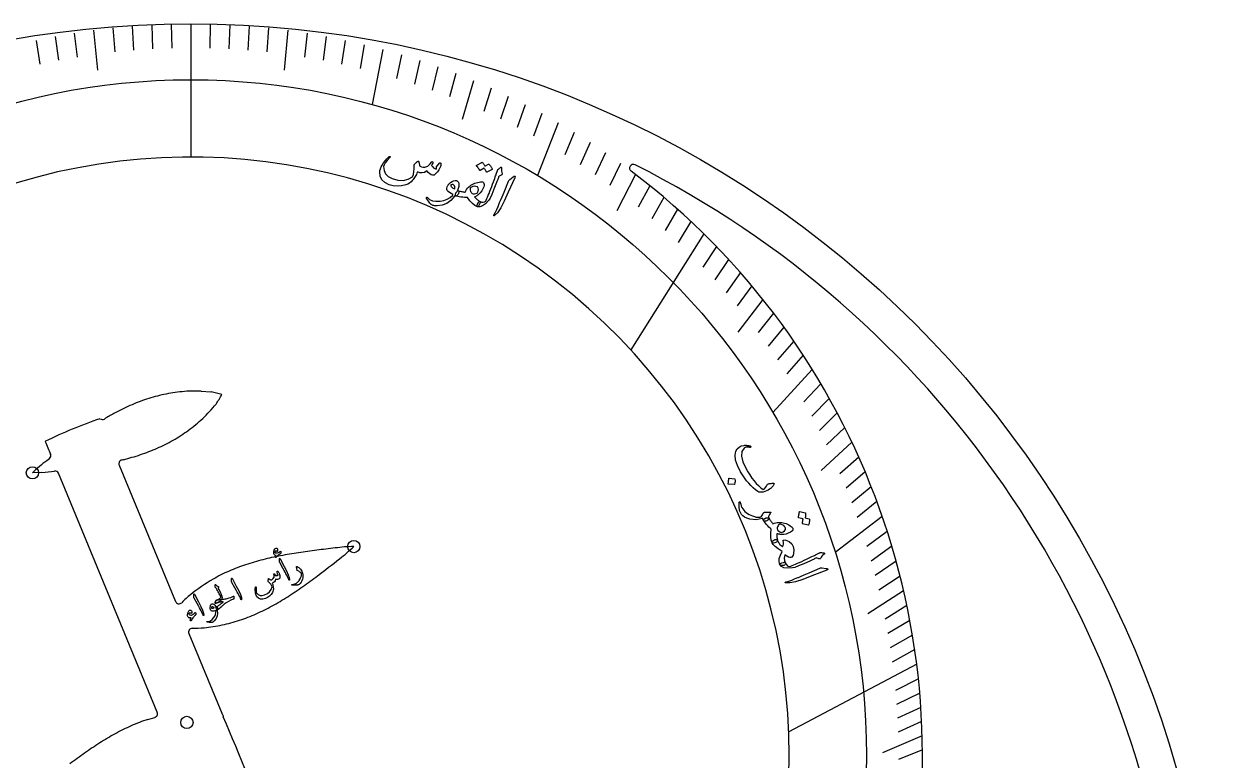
# Model space of a CAD drawing. Header units: millimetres. Extents: x -68 to 68, y -68 to 68.
# Drawn here: x -11.1 to 67.9, y 19.1 to 68 of the extents above; entities that cross this region are included whole.
import ezdxf

# ---------------------------------------------------------------- set-up
doc = ezdxf.new("R2010")
doc.units = ezdxf.units.MM
for name, color, linetype in [('CUT_INNER', 6, 'Continuous'), ('CUT_OUTER', 1, 'Continuous'), ('ENGRAVE', 7, 'Continuous'), ('ENGRAVE_FINE', 8, 'Continuous'), ('TEXT', 5, 'Continuous')]:
    doc.layers.add(name, color=color, linetype=linetype)

msp = doc.modelspace()

# ---------------------------------------------------------------- linework, layer by layer
at = {"layer": 'CUT_INNER'}
for points in [[(0.69, 43.592), (1.341, 43.542), (1.346, 43.541)], [(-9.648, 40.26), (-9.643, 40.263)], [(-9.555, 38.979), (-9.374, 39.12)], [(-4.47, 39.045), (-4.572, 39.021)], [(-9.877, 38.2), (-10.494, 38.171), (-10.499, 38.171)], [(-2.22, 22.291), (-8.772, 38.14)], [(-4.746, 38.682), (-1.008, 29.64)], [(-0.13, 27.516), (2.056, 22.229)], [(2.128, 22.132), (2.136, 22.126), (2.142, 22.121), (2.141, 22.114), (2.14, 22.105)], [(-2.844, 21.817), (-2.379, 21.956)]]:
    msp.add_lwpolyline(points, dxfattribs=at)
for centre, radius, start, end in [((0, 19.417), 39.699, 347.69949, 181.90198), ((29.358, 58.377), 0.25, 63.45703, 232.91016), ((0, 0), 65.593, 309.04758, 63.30252), ((0.001, 19.418), 48.532, 346.40197, 53.00119), ((0.423, 33.019), 10.581, 95.40242, 101.99476), ((0.361, 33.782), 9.816, 88.08002, 95.46342), ((-0.407, 35.024), 8.696, 73.52759, 78.36992), ((0.823, 31.683), 11.977, 108.24593, 113.90467), ((0.508, 32.626), 10.983, 102.00479, 108.22457), ((-4.926, 47.963), 8.426, 312.74552, 321.62902), ((-4.493, 46.875), 7.434, 326.1411, 331.80625), ((0.154, 32.319), 11.106, 118.1863, 121.97485), ((1.663, 29.8), 14.039, 113.92196, 118.75936), ((3.766, 12.95), 30.427, 108.75907, 116.14898), ((-5.858, 41.952), 0.25, 230.03245, 301.64426), ((-6.272, 49.362), 10.367, 306.12692, 312.96189), ((-6.809, 50.221), 11.381, 293.74109, 299.708), ((-6.497, 49.667), 10.746, 299.72675, 306.13682), ((-2.873, 42.56), 7.155, 198.74921, 206.09978), ((-7.397, 51.569), 12.852, 288.45123, 293.72077), ((-3.305, 30.714), 10.361, 127.09687, 133.97416), ((-9.529, 39.317), 0.25, 308.18411, 22.46122), ((-4.515, 38.777), 0.25, 103.2755, 202.46122), ((-8.288, 54.251), 15.679, 284.09538, 288.43827), ((-13.703, 76.854), 38.843, 275.65367, 276.90673), ((-9.003, 38.045), 0.25, 22.46122, 96.73832), ((19.562, -53.958), 87.717, 96.53726, 97.3395), ((10.983, 22.944), 10.34, 90.94074, 97.82466), ((3.619, 40.74), 10.361, 307.09687, 313.97416), ((8.602, 17.203), 15.679, 104.09538, 108.43827), ((9.868, 12.158), 20.88, 100.79966, 104.0914), ((11.782, 2.135), 31.084, 98.57097, 100.80363), ((15.195, -20.422), 53.898, 97.28939, 98.58501), ((-38.607, 93.562), 77.984, 307.08392, 308.43419), ((7.123, 21.234), 11.381, 113.74109, 119.708), ((7.711, 19.885), 12.852, 108.45123, 113.72077), ((6.783, 21.834), 10.691, 119.71847, 129.44581), ((-15.74, 63.296), 40.05, 305.35391, 307.09529), ((3.902, 25.154), 6.298, 128.39859, 135.63015), ((-7.057, 51.051), 25.039, 302.60074, 305.36206), ((-0.776, 29.735), 0.25, 202.46122, 314.94001), ((-1.349, 41.654), 14.039, 293.92196, 298.75936), ((-3.189, 45.003), 17.86, 298.76783, 302.60083), ((-0.509, 39.771), 11.977, 288.24593, 293.90467), ((0.102, 27.612), 0.25, 89.98242, 202.46122), ((0.179, 34.135), 6.274, 269.28935, 276.48006), ((-0.109, 38.435), 10.581, 275.40242, 281.99476), ((-0.194, 38.828), 10.983, 282.00479, 288.22457), ((-2.451, 22.196), 0.25, 286.69275, 22.46122), ((2.287, 22.325), 0.25, 202.46122, 230.61521), ((1.746, 8.559), 14.039, 113.92196, 118.75936), ((0.906, 10.442), 11.977, 108.24593, 113.90467), ((2.388, 22.08), 0.25, 174.30722, 202.46122), ((-154.294, -45.785), 170.498, 20.57226, 23.42067), ((3.587, 5.21), 17.86, 118.76783, 122.60083), ((7.454, -0.838), 25.039, 122.60074, 125.36206), ((16.137, -13.083), 40.05, 125.35391, 127.09529)]:
    msp.add_arc(centre, radius, start, end, dxfattribs=at)
at = {"layer": 'CUT_OUTER'}
msp.add_circle((0, 0), 67.95, dxfattribs=at)
at = {"layer": 'ENGRAVE'}
for points in [[(0, 67.95), (0, 59.117)], [(12.746, 66.246), (12.042, 62.592)], [(24.378, 61.383), (22.992, 57.894)], [(34.031, 54.02), (29.186, 46.329)], [(41.226, 45.027), (38.615, 42.176)], [(45.869, 35.274), (42.754, 32.878)], [(48.153, 25.479), (39.668, 20.99)]]:
    msp.add_lwpolyline(points, dxfattribs=at)
for centre, radius in [((0, 19.417), 44.823), ((-10.5, 38.171), 0.408), ((10.814, 33.284), 0.408), ((-0.255, 21.619), 0.408)]:
    msp.add_circle(centre, radius, dxfattribs=at)
at = {"layer": 'ENGRAVE_FINE'}
for points in [[(-7.722, 67.332), (-7.54, 65.75)], [(-6.446, 67.52), (-6.194, 64.88)], [(-5.163, 67.674), (-5.043, 66.088)], [(-3.877, 67.795), (-3.786, 66.207)], [(-2.587, 67.881), (-2.526, 66.292)], [(-1.294, 67.933), (-1.264, 66.343)], [(1.294, 67.933), (1.264, 66.343)], [(2.587, 67.881), (2.526, 66.292)], [(3.877, 67.795), (3.786, 66.207)], [(5.163, 67.674), (5.043, 66.088)], [(6.446, 67.52), (6.194, 64.88)], [(7.722, 67.332), (7.54, 65.75)], [(-10.252, 66.855), (-10.011, 65.28)], [(-8.991, 67.11), (-8.78, 65.532)], [(8.991, 67.11), (8.78, 65.532)], [(10.252, 66.855), (10.011, 65.28)], [(11.504, 66.567), (11.233, 64.996)], [(13.976, 65.894), (13.645, 64.333)], [(15.194, 65.51), (14.833, 63.955)], [(16.398, 65.096), (16.008, 63.546)], [(17.588, 64.651), (17.169, 63.108)], [(18.763, 64.176), (18.014, 61.616)], [(19.922, 63.673), (19.443, 62.144)], [(21.063, 63.141), (20.556, 61.62)], [(22.187, 62.582), (21.651, 61.069)], [(23.292, 61.995), (22.727, 60.492)], [(25.443, 60.746), (24.821, 59.261)], [(26.488, 60.084), (25.838, 58.609)], [(27.511, 59.399), (26.833, 57.935)], [(28.512, 58.691), (27.806, 57.238)], [(29.491, 57.962), (28.268, 55.558)], [(30.447, 57.212), (29.686, 55.782)], [(31.379, 56.441), (30.591, 55.024)], [(32.287, 55.652), (31.472, 54.247)], [(33.171, 54.845), (32.33, 53.453)], [(34.865, 53.179), (33.971, 51.815)], [(35.674, 52.323), (34.754, 50.973)], [(36.458, 51.452), (35.513, 50.117)], [(37.217, 50.568), (36.246, 49.248)], [(37.949, 49.671), (36.288, 47.496)], [(38.656, 48.762), (37.635, 47.474)], [(39.337, 47.843), (38.292, 46.571)], [(39.993, 46.913), (38.923, 45.658)], [(40.622, 45.974), (39.529, 44.737)], [(41.803, 44.073), (40.664, 42.871)], [(42.356, 43.112), (41.193, 41.928)], [(42.882, 42.145), (41.697, 40.98)], [(43.383, 41.173), (42.176, 40.027)], [(43.86, 40.196), (41.809, 38.317)], [(44.311, 39.216), (43.06, 38.11)], [(44.737, 38.233), (43.466, 37.147)], [(45.139, 37.248), (43.847, 36.182)], [(45.516, 36.262), (44.204, 35.217)], [(46.199, 34.286), (44.848, 33.284)], [(46.505, 33.299), (45.135, 32.318)], [(46.788, 32.313), (45.4, 31.354)], [(47.049, 31.328), (45.642, 30.391)], [(47.287, 30.345), (44.909, 28.819)], [(47.502, 29.365), (46.061, 28.474)], [(47.697, 28.387), (46.238, 27.52)], [(47.87, 27.414), (46.395, 26.569)], [(48.021, 26.444), (46.531, 25.623)], [(48.264, 24.519), (46.743, 23.746)], [(48.355, 23.564), (46.82, 22.815)], [(48.427, 22.614), (46.878, 21.89)], [(48.48, 21.671), (46.917, 20.972)], [(48.515, 20.733), (45.882, 19.608)], [(48.531, 19.803), (46.942, 19.154)]]:
    msp.add_lwpolyline(points, dxfattribs=at)
at = {"layer": 'TEXT'}
for points in [[(16.493, 58.717), (16.507, 58.731), (16.521, 58.74), (16.535, 58.742), (16.549, 58.739), (16.566, 58.73), (16.577, 58.718), (16.585, 58.703), (16.588, 58.686), (16.59, 58.627), (16.581, 58.559), (16.56, 58.482), (16.527, 58.396), (16.46, 58.262), (16.378, 58.141), (16.282, 58.035), (16.173, 57.943), (16.14, 57.923), (16.108, 57.91), (16.077, 57.905), (16.047, 57.907), (15.948, 57.941), (15.852, 58.001), (15.757, 58.087), (15.664, 58.198), (15.508, 58.101), (15.354, 58.057), (15.199, 58.065), (15.045, 58.126), (15.007, 58.044), (14.969, 57.966), (14.929, 57.892), (14.889, 57.823), (14.847, 57.756), (14.804, 57.693), (14.76, 57.633), (14.715, 57.576), (14.622, 57.477), (14.517, 57.393), (14.399, 57.324), (14.269, 57.27), (13.986, 57.199), (13.709, 57.176), (13.436, 57.203), (13.166, 57.279), (12.882, 57.423), (12.683, 57.613), (12.567, 57.85), (12.536, 58.135), (12.549, 58.23), (12.581, 58.336), (12.631, 58.455), (12.699, 58.585), (12.786, 58.724), (12.891, 58.865), (13.014, 59.005), (13.155, 59.147), (13.165, 59.155), (13.176, 59.16), (13.188, 59.161), (13.2, 59.159), (13.211, 59.154), (13.22, 59.148), (13.226, 59.14), (13.231, 59.13), (13.232, 59.119), (13.23, 59.107), (13.224, 59.096), (13.216, 59.086), (13.033, 58.896), (12.902, 58.734), (12.824, 58.598), (12.796, 58.491), (12.82, 58.225), (12.921, 58.005), (13.099, 57.828), (13.354, 57.693), (13.738, 57.585), (14.09, 57.567), (14.414, 57.641), (14.709, 57.807), (14.77, 57.967), (14.809, 58.147), (14.825, 58.344), (14.819, 58.561), (14.817, 58.584), (14.818, 58.602), (14.823, 58.618), (14.832, 58.629), (14.87, 58.666), (14.907, 58.7), (14.941, 58.731), (14.973, 58.761), (15.004, 58.787), (15.031, 58.81), (15.057, 58.83), (15.08, 58.846), (15.091, 58.852), (15.102, 58.852), (15.11, 58.847), (15.117, 58.836), (15.12, 58.829), (15.124, 58.818), (15.129, 58.803), (15.134, 58.784), (15.14, 58.761), (15.146, 58.736), (15.151, 58.707), (15.157, 58.674), (15.168, 58.611), (15.181, 58.564), (15.193, 58.533), (15.206, 58.518), (15.307, 58.468), (15.417, 58.445), (15.538, 58.448), (15.67, 58.477), (15.726, 58.508), (15.794, 58.57), (15.874, 58.661), (15.965, 58.782), (15.974, 58.793), (15.985, 58.802), (15.998, 58.807), (16.013, 58.809), (16.027, 58.808), (16.039, 58.805), (16.049, 58.799), (16.058, 58.79), (16.063, 58.76), (16.05, 58.711), (16.018, 58.644), (15.968, 58.559), (16.029, 58.477), (16.101, 58.41), (16.186, 58.357), (16.283, 58.318), (16.294, 58.347), (16.3, 58.372), (16.302, 58.393), (16.298, 58.409), (16.293, 58.425), (16.292, 58.439), (16.295, 58.452), (16.302, 58.463)], [(19.76, 58.64), (19.767, 58.643), (19.776, 58.642), (19.785, 58.638), (19.796, 58.632), (19.828, 58.598), (19.858, 58.563), (19.887, 58.527), (19.913, 58.491), (19.937, 58.453), (19.96, 58.414), (19.981, 58.374), (20, 58.331), (20.002, 58.32), (20, 58.311), (19.995, 58.302), (19.986, 58.295), (19.648, 58.103), (19.641, 58.102), (19.633, 58.106), (19.625, 58.115), (19.616, 58.129), (19.611, 58.14), (19.602, 58.157), (19.589, 58.179), (19.571, 58.207), (19.55, 58.24), (19.523, 58.279), (19.493, 58.325), (19.458, 58.376), (19.195, 58.225), (19.184, 58.222), (19.174, 58.224), (19.165, 58.233), (19.157, 58.249), (19.149, 58.262), (19.137, 58.282), (19.121, 58.309), (19.1, 58.343), (19.074, 58.385), (19.042, 58.434), (19.004, 58.49), (18.961, 58.554), (18.957, 58.563), (18.957, 58.57), (18.961, 58.575), (18.968, 58.579), (19.301, 58.764), (19.308, 58.766), (19.317, 58.765), (19.326, 58.762), (19.337, 58.755), (19.366, 58.728), (19.392, 58.7), (19.417, 58.671), (19.44, 58.64), (19.461, 58.609), (19.48, 58.577), (19.498, 58.544), (19.515, 58.51)], [(20.38, 58.288), (20.439, 58.336), (20.486, 58.374), (20.52, 58.402), (20.541, 58.421), (20.556, 58.432), (20.571, 58.438), (20.585, 58.438), (20.599, 58.434), (20.613, 58.423), (20.621, 58.41), (20.625, 58.393), (20.623, 58.373), (20.613, 58.274), (20.614, 58.18), (20.625, 58.091), (20.647, 58.007), (20.651, 57.981), (20.645, 57.958), (20.626, 57.938), (20.596, 57.922), (20.448, 57.851), (20.425, 57.796), (20.404, 57.741), (20.383, 57.688), (20.363, 57.635), (20.343, 57.583), (20.323, 57.533), (20.304, 57.483), (20.285, 57.434), (20.112, 56.982), (19.968, 56.635), (19.851, 56.39), (19.764, 56.249), (19.552, 56.022), (19.355, 55.875), (19.175, 55.808), (19.011, 55.821), (19.007, 55.822), (19.003, 55.825), (19, 55.826), (18.996, 55.828), (18.985, 55.861), (18.996, 55.917), (19.03, 55.997), (19.085, 56.1), (19.109, 56.136), (19.134, 56.159), (19.161, 56.167), (19.189, 56.162), (19.294, 56.131), (19.392, 56.124), (19.482, 56.141), (19.564, 56.181), (19.603, 56.262), (19.645, 56.355), (19.69, 56.46), (19.738, 56.578), (19.79, 56.707), (19.844, 56.847), (19.901, 56.998), (19.962, 57.161), (20.022, 57.32), (20.076, 57.463), (20.122, 57.59), (20.163, 57.702), (20.197, 57.797), (20.226, 57.877), (20.249, 57.939), (20.267, 57.985), (20.341, 58.222), (20.351, 58.244), (20.36, 58.262), (20.37, 58.277), (20.38, 58.288)], [(21.379, 57.797), (21.455, 57.845), (21.498, 57.852), (21.51, 57.819), (21.489, 57.745), (21.064, 56.782), (20.8, 56.193), (20.559, 55.74), (20.342, 55.422), (20.15, 55.237), (20.128, 55.226), (20.111, 55.222), (20.101, 55.226), (20.097, 55.237), (20.097, 55.252), (20.1, 55.269), (20.107, 55.288), (20.118, 55.309), (20.209, 55.47), (20.297, 55.646), (20.384, 55.835), (20.468, 56.039), (20.491, 56.091), (20.552, 56.234), (20.649, 56.468), (20.784, 56.792), (21.075, 57.516), (21.093, 57.553), (21.113, 57.585), (21.136, 57.612), (21.161, 57.634)], [(17.496, 56.52), (17.258, 56.243), (16.986, 56.045), (16.681, 55.924), (16.342, 55.88), (16.297, 55.88), (16.254, 55.881), (16.212, 55.884), (16.171, 55.888), (16.132, 55.894), (16.095, 55.901), (16.06, 55.911), (16.026, 55.922), (15.951, 55.969), (15.864, 56.059), (15.763, 56.192), (15.649, 56.368), (15.639, 56.391), (15.635, 56.41), (15.638, 56.426), (15.648, 56.438), (15.661, 56.445), (15.675, 56.445), (15.69, 56.438), (15.704, 56.424), (15.847, 56.296), (16.033, 56.216), (16.264, 56.182), (16.541, 56.193), (16.785, 56.24), (17.008, 56.322), (17.211, 56.441), (17.393, 56.597), (17.396, 56.604), (17.396, 56.611), (17.395, 56.617), (17.391, 56.622), (17.264, 56.69), (17.159, 56.757), (17.078, 56.823), (17.019, 56.887), (16.984, 56.961), (16.979, 57.044), (17.003, 57.136), (17.056, 57.236), (17.065, 57.249), (17.074, 57.262), (17.083, 57.275), (17.094, 57.288), (17.105, 57.301), (17.116, 57.314), (17.129, 57.328), (17.142, 57.343), (17.238, 57.434), (17.335, 57.501), (17.434, 57.544), (17.533, 57.564), (17.624, 57.558), (17.694, 57.525), (17.744, 57.465), (17.773, 57.377), (17.783, 57.27), (17.775, 57.154), (17.749, 57.031), (17.703, 56.9), (17.711, 56.897), (17.718, 56.893), (17.726, 56.891), (17.733, 56.888), (17.74, 56.886), (17.748, 56.883), (17.755, 56.88), (17.763, 56.877), (17.786, 56.859), (17.798, 56.833), (17.799, 56.798), (17.789, 56.755), (17.772, 56.711), (17.751, 56.668), (17.725, 56.627), (17.695, 56.587), (17.665, 56.554), (17.638, 56.533), (17.615, 56.523), (17.596, 56.525), (17.524, 56.559), (17.52, 56.553), (17.514, 56.544), (17.506, 56.533), (17.496, 56.52)], [(17.516, 57.04), (17.509, 57.129), (17.488, 57.2), (17.453, 57.252), (17.405, 57.284), (17.37, 57.29), (17.336, 57.29), (17.303, 57.283), (17.272, 57.27), (17.26, 57.261), (17.253, 57.248), (17.251, 57.232), (17.255, 57.212), (17.279, 57.158), (17.325, 57.108), (17.394, 57.06), (17.486, 57.016), (17.497, 57.013), (17.506, 57.016), (17.512, 57.025), (17.516, 57.04)], [(19.393, 57.446), (19.398, 57.443), (19.403, 57.441), (19.408, 57.438), (19.411, 57.435), (19.415, 57.431), (19.418, 57.428), (19.421, 57.425), (19.424, 57.421), (19.449, 57.365), (19.459, 57.301), (19.455, 57.229), (19.436, 57.15), (19.378, 57.001), (19.301, 56.866), (19.205, 56.745), (19.092, 56.64), (19.063, 56.617), (19.032, 56.594), (19.001, 56.571), (18.969, 56.55), (18.936, 56.528), (18.902, 56.507), (18.867, 56.486), (18.831, 56.466), (18.879, 56.417), (18.925, 56.371), (18.971, 56.328), (19.016, 56.288), (19.06, 56.251), (19.104, 56.218), (19.147, 56.188), (19.189, 56.162), (19.203, 56.147), (19.207, 56.122), (19.201, 56.088), (19.184, 56.043), (19.135, 55.936), (19.09, 55.863), (19.048, 55.824), (19.011, 55.821), (18.852, 55.904), (18.689, 56.035), (18.523, 56.211), (18.351, 56.434), (18.257, 56.436), (18.154, 56.441), (18.042, 56.451), (17.921, 56.465), (17.801, 56.481), (17.706, 56.496), (17.637, 56.512), (17.592, 56.527), (17.573, 56.542), (17.562, 56.567), (17.559, 56.601), (17.564, 56.644), (17.569, 56.668), (17.576, 56.691), (17.584, 56.713), (17.595, 56.734), (17.606, 56.755), (17.618, 56.775), (17.631, 56.795), (17.644, 56.814), (17.674, 56.848), (17.703, 56.869), (17.731, 56.878), (17.757, 56.875), (17.816, 56.859), (17.875, 56.844), (17.932, 56.831), (17.988, 56.819), (18.044, 56.808), (18.099, 56.798), (18.155, 56.788), (18.21, 56.78), (18.245, 56.87), (18.294, 56.957), (18.357, 57.041), (18.434, 57.123), (18.506, 57.184), (18.582, 57.239), (18.662, 57.29), (18.747, 57.335), (18.837, 57.375), (18.933, 57.409), (19.034, 57.437), (19.141, 57.459), (19.22, 57.469), (19.289, 57.47), (19.346, 57.463), (19.393, 57.446)], [(19.014, 57.13), (18.921, 57.171), (18.818, 57.18), (18.705, 57.157), (18.582, 57.102), (18.553, 57.078), (18.537, 57.039), (18.533, 56.983), (18.541, 56.913), (18.561, 56.84), (18.591, 56.781), (18.63, 56.734), (18.678, 56.701), (18.74, 56.682), (18.815, 56.679), (18.903, 56.693), (19.005, 56.723), (19.064, 56.853), (19.086, 56.965), (19.069, 57.057), (19.014, 57.13)], [(38.681, 37.403), (38.661, 37.361), (38.636, 37.32), (38.607, 37.28), (38.573, 37.24), (38.535, 37.202), (38.493, 37.163), (38.447, 37.126), (38.398, 37.09), (38.294, 37.025), (38.186, 36.972), (38.075, 36.929), (37.959, 36.898), (37.851, 36.881), (37.758, 36.88), (37.68, 36.895), (37.616, 36.926), (37.458, 37.045), (37.304, 37.176), (37.154, 37.321), (37.008, 37.478), (36.866, 37.648), (36.729, 37.832), (36.596, 38.029), (36.467, 38.24), (36.258, 38.651), (36.136, 39.016), (36.105, 39.337), (36.165, 39.616), (36.25, 39.765), (36.367, 39.878), (36.518, 39.955), (36.702, 39.995), (36.745, 39.998), (36.791, 39.998), (36.838, 39.996), (36.887, 39.992), (36.939, 39.986), (36.993, 39.978), (37.049, 39.967), (37.107, 39.954), (37.124, 39.948), (37.138, 39.94), (37.147, 39.929), (37.153, 39.915), (37.154, 39.904), (37.152, 39.893), (37.147, 39.883), (37.138, 39.872), (37.128, 39.864), (37.116, 39.859), (37.104, 39.858), (37.09, 39.86), (37.034, 39.872), (36.978, 39.879), (36.923, 39.882), (36.869, 39.881), (36.82, 39.874), (36.776, 39.86), (36.738, 39.84), (36.705, 39.815), (36.558, 39.581), (36.529, 39.28), (36.617, 38.912), (36.818, 38.473), (36.948, 38.243), (37.082, 38.028), (37.22, 37.828), (37.362, 37.644), (37.509, 37.475), (37.66, 37.321), (37.817, 37.182), (37.979, 37.058), (38.052, 37.111), (38.124, 37.189), (38.194, 37.291), (38.264, 37.418), (38.273, 37.426), (38.292, 37.434), (38.321, 37.444), (38.36, 37.454), (38.365, 37.454), (38.368, 37.455), (38.371, 37.455), (38.374, 37.456), (38.429, 37.466), (38.493, 37.473), (38.566, 37.477), (38.647, 37.478), (38.673, 37.474), (38.688, 37.46), (38.691, 37.437), (38.681, 37.403)], [(36.077, 37.783), (36.084, 37.781), (36.091, 37.776), (36.096, 37.768), (36.1, 37.757), (36.106, 37.67), (36.104, 37.584), (36.092, 37.499), (36.071, 37.415), (36.066, 37.405), (36.06, 37.399), (36.052, 37.396), (36.043, 37.396), (35.666, 37.422), (35.656, 37.425), (35.65, 37.432), (35.648, 37.444), (35.651, 37.461), (35.654, 37.475), (35.657, 37.497), (35.661, 37.526), (35.666, 37.564), (35.671, 37.61), (35.677, 37.665), (35.683, 37.729), (35.689, 37.801), (35.691, 37.811), (35.694, 37.818), (35.7, 37.821), (35.708, 37.82)], [(38.054, 35.553), (38.42, 35.565), (38.451, 35.562), (38.469, 35.554), (38.474, 35.541), (38.465, 35.523), (38.424, 35.468), (38.39, 35.416), (38.363, 35.369), (38.344, 35.326), (38.333, 35.283), (38.331, 35.24), (38.336, 35.197), (38.35, 35.154), (38.356, 35.108), (38.335, 35.066), (38.288, 35.026), (38.214, 34.989), (38.135, 34.964), (38.072, 34.958), (38.025, 34.973), (37.994, 35.008), (37.98, 35.039), (37.966, 35.07), (37.953, 35.103), (37.941, 35.136), (37.938, 35.141), (37.931, 35.144), (37.922, 35.146), (37.91, 35.145), (37.714, 35.089), (37.512, 35.064), (37.303, 35.07), (37.087, 35.107), (36.888, 35.165), (36.73, 35.234), (36.612, 35.315), (36.534, 35.408), (36.482, 35.504), (36.441, 35.596), (36.41, 35.682), (36.391, 35.763), (36.385, 35.804), (36.38, 35.849), (36.376, 35.898), (36.372, 35.949), (36.37, 36.004), (36.37, 36.063), (36.371, 36.125), (36.374, 36.191), (36.375, 36.207), (36.377, 36.22), (36.382, 36.231), (36.39, 36.238), (36.401, 36.246), (36.411, 36.251), (36.42, 36.251), (36.428, 36.247), (36.437, 36.241), (36.443, 36.233), (36.447, 36.224), (36.449, 36.212), (36.478, 36.083), (36.516, 35.968), (36.563, 35.865), (36.619, 35.776), (36.687, 35.693), (36.763, 35.616), (36.847, 35.545), (36.939, 35.48), (37.039, 35.419), (37.146, 35.364), (37.262, 35.314), (37.385, 35.269), (37.492, 35.241), (37.593, 35.225), (37.688, 35.221), (37.777, 35.231), (37.829, 35.261), (37.88, 35.316), (37.93, 35.396), (37.978, 35.502), (37.99, 35.522), (38.006, 35.537), (38.028, 35.547), (38.054, 35.553)], [(41.018, 35.115), (41.025, 35.111), (41.031, 35.105), (41.036, 35.096), (41.039, 35.084), (41.04, 35.038), (41.039, 34.991), (41.036, 34.946), (41.031, 34.901), (41.023, 34.857), (41.014, 34.813), (41.002, 34.769), (40.987, 34.725), (40.982, 34.715), (40.974, 34.709), (40.964, 34.707), (40.953, 34.708), (40.574, 34.793), (40.568, 34.797), (40.565, 34.805), (40.565, 34.817), (40.568, 34.833), (40.572, 34.845), (40.576, 34.864), (40.581, 34.889), (40.587, 34.921), (40.593, 34.96), (40.6, 35.007), (40.608, 35.061), (40.617, 35.123), (40.321, 35.189), (40.311, 35.193), (40.305, 35.202), (40.305, 35.214), (40.309, 35.231), (40.312, 35.246), (40.317, 35.269), (40.323, 35.3), (40.33, 35.34), (40.339, 35.388), (40.348, 35.446), (40.358, 35.513), (40.369, 35.589), (40.372, 35.598), (40.377, 35.603), (40.383, 35.605), (40.391, 35.603), (40.762, 35.515), (40.769, 35.512), (40.775, 35.506), (40.779, 35.497), (40.783, 35.485), (40.786, 35.446), (40.787, 35.407), (40.785, 35.368), (40.782, 35.331), (40.776, 35.293), (40.769, 35.256), (40.76, 35.22), (40.749, 35.184)], [(39.943, 34.479), (39.945, 34.473), (39.947, 34.468), (39.948, 34.463), (39.949, 34.458), (39.949, 34.454), (39.949, 34.449), (39.949, 34.444), (39.949, 34.44), (39.929, 34.381), (39.894, 34.327), (39.843, 34.277), (39.776, 34.231), (39.632, 34.16), (39.484, 34.112), (39.333, 34.087), (39.178, 34.086), (39.14, 34.088), (39.102, 34.092), (39.064, 34.096), (39.026, 34.102), (38.987, 34.108), (38.947, 34.115), (38.908, 34.123), (38.868, 34.133), (38.87, 34.064), (38.873, 33.999), (38.878, 33.936), (38.884, 33.876), (38.892, 33.819), (38.902, 33.765), (38.913, 33.715), (38.927, 33.666), (38.928, 33.646), (38.914, 33.626), (38.886, 33.604), (38.844, 33.582), (38.735, 33.536), (38.653, 33.512), (38.596, 33.512), (38.566, 33.534), (38.505, 33.703), (38.472, 33.909), (38.468, 34.152), (38.492, 34.432), (38.423, 34.497), (38.35, 34.57), (38.274, 34.653), (38.193, 34.745), (38.116, 34.837), (38.056, 34.912), (38.015, 34.97), (37.992, 35.012), (37.989, 35.036), (37.998, 35.062), (38.018, 35.089), (38.051, 35.117), (38.07, 35.131), (38.091, 35.144), (38.112, 35.154), (38.134, 35.163), (38.156, 35.171), (38.178, 35.178), (38.201, 35.184), (38.225, 35.189), (38.269, 35.194), (38.305, 35.19), (38.331, 35.178), (38.348, 35.158), (38.382, 35.106), (38.415, 35.056), (38.448, 35.007), (38.482, 34.961), (38.516, 34.915), (38.55, 34.87), (38.584, 34.826), (38.62, 34.783), (38.706, 34.826), (38.801, 34.857), (38.904, 34.877), (39.016, 34.885), (39.11, 34.882), (39.204, 34.873), (39.297, 34.856), (39.391, 34.832), (39.484, 34.801), (39.578, 34.761), (39.671, 34.714), (39.765, 34.658), (39.831, 34.612), (39.882, 34.567), (39.92, 34.523), (39.943, 34.479)], [(39.45, 34.501), (39.409, 34.593), (39.338, 34.669), (39.239, 34.728), (39.112, 34.771), (39.075, 34.772), (39.036, 34.754), (38.995, 34.716), (38.954, 34.658), (38.92, 34.591), (38.902, 34.527), (38.899, 34.467), (38.913, 34.409), (38.946, 34.353), (38.999, 34.301), (39.074, 34.252), (39.169, 34.206), (39.301, 34.262), (39.392, 34.33), (39.441, 34.41), (39.45, 34.501)], [(39.432, 32.202), (39.443, 32.141), (39.429, 32.092), (39.391, 32.057), (39.329, 32.036), (39.226, 32.024), (39.148, 32.029), (39.095, 32.048), (39.066, 32.084), (39.023, 32.273), (39.038, 32.482), (39.109, 32.712), (39.236, 32.963), (38.971, 33.133), (38.771, 33.284), (38.636, 33.417), (38.566, 33.534), (38.56, 33.579), (38.576, 33.624), (38.614, 33.669), (38.673, 33.713), (38.76, 33.751), (38.831, 33.756), (38.886, 33.728), (38.927, 33.666), (38.956, 33.608), (38.988, 33.551), (39.023, 33.496), (39.063, 33.443), (39.106, 33.393), (39.154, 33.344), (39.205, 33.298), (39.261, 33.255), (39.294, 33.344), (39.31, 33.445), (39.309, 33.556), (39.292, 33.677), (39.292, 33.689), (39.299, 33.699), (39.311, 33.707), (39.329, 33.713), (39.397, 33.717), (39.48, 33.7), (39.578, 33.663), (39.69, 33.607), (39.861, 33.465), (39.967, 33.287), (40.007, 33.075), (39.982, 32.829), (39.95, 32.717), (39.909, 32.634), (39.861, 32.579), (39.804, 32.552), (39.732, 32.553), (39.644, 32.585), (39.539, 32.646), (39.417, 32.738), (39.382, 32.632), (39.373, 32.507), (39.39, 32.364), (39.432, 32.202)], [(5.954, 32.813), (5.928, 32.797), (5.905, 32.782), (5.883, 32.767), (5.864, 32.754), (5.846, 32.742), (5.831, 32.731), (5.818, 32.72), (5.807, 32.711), (5.796, 32.701), (5.783, 32.688), (5.768, 32.674), (5.75, 32.657), (5.731, 32.638), (5.71, 32.616), (5.686, 32.591), (5.661, 32.565), (5.65, 32.555), (5.639, 32.551), (5.628, 32.551), (5.617, 32.556), (5.604, 32.575), (5.607, 32.604), (5.624, 32.644), (5.657, 32.693), (5.614, 32.699), (5.579, 32.709), (5.552, 32.724), (5.532, 32.745), (5.511, 32.79), (5.502, 32.845), (5.504, 32.909), (5.518, 32.982), (5.541, 33.053), (5.572, 33.108), (5.611, 33.147), (5.658, 33.171), (5.688, 33.175), (5.713, 33.169), (5.731, 33.151), (5.745, 33.123), (5.753, 33.09), (5.757, 33.058), (5.756, 33.027), (5.752, 32.998), (5.745, 32.976), (5.734, 32.963), (5.721, 32.96), (5.706, 32.967), (5.686, 32.978), (5.667, 32.984), (5.647, 32.985), (5.626, 32.981), (5.607, 32.972), (5.591, 32.961), (5.579, 32.946), (5.572, 32.928), (5.569, 32.91), (5.572, 32.894), (5.581, 32.883), (5.596, 32.875), (5.647, 32.862), (5.703, 32.861), (5.764, 32.87), (5.831, 32.891), (5.836, 32.893), (5.842, 32.896), (5.849, 32.9), (5.856, 32.905), (5.863, 32.91), (5.871, 32.915), (5.88, 32.921), (5.889, 32.927), (5.9, 32.934), (5.909, 32.94), (5.917, 32.945), (5.924, 32.95), (5.931, 32.954), (5.936, 32.958), (5.941, 32.961), (5.946, 32.963), (5.955, 32.965), (5.963, 32.966), (5.971, 32.963), (5.977, 32.959), (5.982, 32.953), (5.986, 32.948), (5.988, 32.942), (5.989, 32.936), (5.984, 32.89), (5.977, 32.854), (5.967, 32.828), (5.954, 32.813)], [(5.886, 32.436), (5.89, 32.483), (5.9, 32.504), (5.917, 32.497), (5.941, 32.464), (6.202, 31.969), (6.361, 31.666), (6.472, 31.416), (6.534, 31.221), (6.548, 31.08), (6.545, 31.067), (6.541, 31.058), (6.536, 31.055), (6.53, 31.058), (6.523, 31.062), (6.518, 31.069), (6.512, 31.078), (6.506, 31.09), (6.469, 31.181), (6.425, 31.275), (6.374, 31.374), (6.317, 31.476), (6.303, 31.503), (6.263, 31.576), (6.198, 31.694), (6.108, 31.857), (5.905, 32.218), (5.895, 32.238), (5.889, 32.257), (5.885, 32.275), (5.884, 32.293)], [(41.772, 32.886), (41.848, 32.878), (41.907, 32.873), (41.952, 32.869), (41.98, 32.867), (41.998, 32.865), (42.013, 32.859), (42.023, 32.849), (42.03, 32.836), (42.033, 32.82), (42.029, 32.804), (42.02, 32.789), (42.005, 32.776), (41.928, 32.713), (41.863, 32.645), (41.809, 32.574), (41.765, 32.498), (41.75, 32.476), (41.73, 32.465), (41.703, 32.464), (41.67, 32.473), (41.514, 32.527), (41.459, 32.503), (41.406, 32.479), (41.353, 32.455), (41.302, 32.432), (41.251, 32.409), (41.202, 32.387), (41.154, 32.364), (41.106, 32.343), (40.666, 32.141), (40.319, 31.995), (40.065, 31.901), (39.904, 31.862), (39.593, 31.849), (39.35, 31.881), (39.175, 31.959), (39.066, 32.084), (39.065, 32.088), (39.064, 32.092), (39.062, 32.096), (39.061, 32.1), (39.076, 32.131), (39.124, 32.163), (39.203, 32.196), (39.315, 32.231), (39.358, 32.24), (39.391, 32.239), (39.416, 32.226), (39.432, 32.202), (39.486, 32.107), (39.551, 32.033), (39.627, 31.983), (39.714, 31.954), (39.798, 31.984), (39.893, 32.021), (39.999, 32.065), (40.116, 32.114), (40.243, 32.171), (40.38, 32.233), (40.527, 32.3), (40.684, 32.374), (40.838, 32.446), (40.977, 32.51), (41.099, 32.568), (41.206, 32.62), (41.298, 32.664), (41.374, 32.7), (41.434, 32.728), (41.479, 32.749), (41.697, 32.866), (41.72, 32.875), (41.74, 32.881), (41.757, 32.885), (41.772, 32.886)], [(5.732, 31.618), (5.732, 31.629), (5.734, 31.637), (5.738, 31.643), (5.745, 31.648), (5.754, 31.65), (5.763, 31.65), (5.771, 31.648), (5.779, 31.642), (5.802, 31.621), (5.824, 31.592), (5.845, 31.555), (5.865, 31.511), (5.891, 31.435), (5.906, 31.359), (5.911, 31.283), (5.905, 31.207), (5.9, 31.188), (5.893, 31.171), (5.883, 31.157), (5.871, 31.146), (5.821, 31.122), (5.762, 31.108), (5.694, 31.105), (5.617, 31.113), (5.594, 31.018), (5.551, 30.944), (5.488, 30.89), (5.406, 30.856), (5.421, 30.811), (5.435, 30.766), (5.447, 30.723), (5.457, 30.682), (5.465, 30.641), (5.471, 30.601), (5.476, 30.561), (5.48, 30.523), (5.48, 30.45), (5.469, 30.379), (5.447, 30.309), (5.415, 30.24), (5.326, 30.108), (5.22, 29.997), (5.098, 29.908), (4.958, 29.84), (4.787, 29.795), (4.636, 29.799), (4.504, 29.853), (4.391, 29.957), (4.363, 30), (4.34, 30.054), (4.319, 30.119), (4.302, 30.195), (4.289, 30.282), (4.284, 30.375), (4.285, 30.474), (4.293, 30.58), (4.294, 30.587), (4.297, 30.593), (4.301, 30.597), (4.306, 30.601), (4.312, 30.602), (4.318, 30.603), (4.324, 30.602), (4.329, 30.6), (4.333, 30.596), (4.337, 30.59), (4.338, 30.584), (4.338, 30.577), (4.33, 30.437), (4.334, 30.326), (4.349, 30.244), (4.375, 30.191), (4.478, 30.093), (4.597, 30.04), (4.734, 30.033), (4.887, 30.071), (5.083, 30.167), (5.233, 30.289), (5.336, 30.436), (5.392, 30.609), (5.357, 30.693), (5.306, 30.777), (5.24, 30.859), (5.159, 30.941), (5.15, 30.949), (5.143, 30.956), (5.14, 30.964), (5.139, 30.972), (5.141, 31), (5.142, 31.026), (5.144, 31.051), (5.146, 31.074), (5.148, 31.096), (5.15, 31.114), (5.153, 31.131), (5.155, 31.146), (5.158, 31.153), (5.162, 31.156), (5.167, 31.157), (5.173, 31.156), (5.177, 31.154), (5.183, 31.151), (5.19, 31.147), (5.199, 31.142), (5.209, 31.135), (5.221, 31.128), (5.234, 31.118), (5.247, 31.108), (5.275, 31.088), (5.297, 31.074), (5.313, 31.067), (5.324, 31.066), (5.38, 31.084), (5.431, 31.115), (5.476, 31.161), (5.515, 31.221), (5.525, 31.254), (5.528, 31.302), (5.524, 31.366), (5.513, 31.446), (5.512, 31.454), (5.513, 31.461), (5.516, 31.468), (5.521, 31.474), (5.527, 31.479), (5.532, 31.482), (5.538, 31.484), (5.545, 31.484), (5.558, 31.474), (5.571, 31.451), (5.584, 31.413), (5.597, 31.363), (5.65, 31.354), (5.702, 31.356), (5.754, 31.368), (5.805, 31.39), (5.798, 31.405), (5.79, 31.416), (5.783, 31.425), (5.776, 31.43), (5.768, 31.434), (5.762, 31.439), (5.759, 31.444), (5.757, 31.451)], [(7.021, 31.944), (7.021, 31.949), (7.021, 31.952), (7.022, 31.955), (7.023, 31.957), (7.029, 31.96), (7.037, 31.961), (7.048, 31.959), (7.062, 31.954), (7.119, 31.924), (7.174, 31.885), (7.226, 31.837), (7.276, 31.779), (7.324, 31.715), (7.364, 31.648), (7.396, 31.58), (7.422, 31.51), (7.441, 31.412), (7.446, 31.312), (7.438, 31.211), (7.416, 31.109), (7.38, 31.01), (7.329, 30.92), (7.263, 30.84), (7.182, 30.769), (7.159, 30.753), (7.135, 30.741), (7.109, 30.734), (7.081, 30.73), (7.014, 30.726), (6.954, 30.723), (6.9, 30.721), (6.852, 30.72), (6.811, 30.72), (6.776, 30.721), (6.748, 30.723), (6.726, 30.726), (6.721, 30.727), (6.717, 30.729), (6.714, 30.732), (6.712, 30.735), (6.711, 30.739), (6.711, 30.743), (6.711, 30.748), (6.713, 30.752), (6.715, 30.756), (6.719, 30.759), (6.724, 30.761), (6.731, 30.762), (6.771, 30.767), (6.808, 30.773), (6.843, 30.781), (6.877, 30.789), (6.908, 30.799), (6.937, 30.809), (6.965, 30.822), (6.99, 30.835), (7.015, 30.85), (7.04, 30.868), (7.065, 30.889), (7.09, 30.912), (7.115, 30.938), (7.14, 30.966), (7.165, 30.998), (7.189, 31.033), (7.255, 31.138), (7.304, 31.244), (7.338, 31.349), (7.356, 31.456), (7.356, 31.464), (7.355, 31.473), (7.352, 31.482), (7.346, 31.491), (7.3, 31.541), (7.238, 31.592), (7.161, 31.645), (7.069, 31.698), (7.064, 31.702), (7.061, 31.706), (7.059, 31.71), (7.058, 31.713)], [(42.141, 31.836), (42.229, 31.817), (42.265, 31.791), (42.25, 31.76), (42.183, 31.722), (41.206, 31.332), (40.605, 31.097), (40.115, 30.942), (39.737, 30.867), (39.471, 30.869), (39.447, 30.877), (39.432, 30.886), (39.428, 30.896), (39.433, 30.907), (39.443, 30.917), (39.457, 30.927), (39.476, 30.935), (39.498, 30.943), (39.676, 30.995), (39.862, 31.058), (40.056, 31.133), (40.259, 31.219), (40.312, 31.24), (40.456, 31.3), (40.689, 31.398), (41.013, 31.535), (41.727, 31.848), (41.766, 31.862), (41.803, 31.871), (41.838, 31.874), (41.871, 31.872)], [(2.709, 31.123), (2.713, 31.17), (2.723, 31.19), (2.74, 31.184), (2.764, 31.15), (3.025, 30.656), (3.184, 30.352), (3.295, 30.102), (3.357, 29.907), (3.37, 29.766), (3.368, 29.753), (3.364, 29.745), (3.359, 29.742), (3.352, 29.744), (3.346, 29.749), (3.34, 29.756), (3.335, 29.765), (3.329, 29.776), (3.292, 29.867), (3.248, 29.962), (3.197, 30.06), (3.14, 30.163), (3.126, 30.19), (3.086, 30.262), (3.021, 30.38), (2.931, 30.543), (2.728, 30.904), (2.718, 30.924), (2.712, 30.943), (2.708, 30.962), (2.707, 30.979)], [(0.203, 30.087), (0.207, 30.134), (0.218, 30.154), (0.235, 30.148), (0.258, 30.115), (0.519, 29.62), (0.679, 29.316), (0.789, 29.067), (0.852, 28.871), (0.865, 28.73), (0.862, 28.717), (0.859, 28.709), (0.853, 28.706), (0.847, 28.708), (0.841, 28.713), (0.835, 28.72), (0.829, 28.729), (0.824, 28.741), (0.786, 28.831), (0.742, 28.926), (0.692, 29.025), (0.635, 29.127), (0.62, 29.154), (0.581, 29.226), (0.516, 29.344), (0.426, 29.508), (0.222, 29.869), (0.213, 29.889), (0.206, 29.907), (0.202, 29.926), (0.201, 29.944)], [(1.986, 29.968), (1.956, 30.027), (1.925, 30.088), (1.891, 30.152), (1.854, 30.219), (1.815, 30.288), (1.774, 30.361), (1.73, 30.438), (1.683, 30.517), (1.622, 30.593), (1.617, 30.604), (1.614, 30.615), (1.613, 30.626), (1.613, 30.638), (1.614, 30.644), (1.615, 30.652), (1.617, 30.663), (1.619, 30.675), (1.621, 30.689), (1.624, 30.706), (1.627, 30.725), (1.63, 30.746), (1.631, 30.753), (1.634, 30.759), (1.638, 30.763), (1.644, 30.766), (1.649, 30.767), (1.655, 30.766), (1.66, 30.762), (1.665, 30.756), (1.697, 30.72), (1.734, 30.688), (1.776, 30.66), (1.823, 30.636), (1.835, 30.629), (1.843, 30.62), (1.845, 30.608), (1.843, 30.595), (1.823, 30.516), (1.823, 30.507), (1.825, 30.496), (1.829, 30.484), (1.835, 30.469), (1.944, 30.273), (2.021, 30.112), (2.068, 29.985), (2.083, 29.893), (2.064, 29.805), (2.002, 29.719), (1.898, 29.634), (1.752, 29.552), (1.694, 29.532), (1.659, 29.538), (1.646, 29.571), (1.656, 29.63), (1.659, 29.639), (1.661, 29.647), (1.664, 29.655), (1.666, 29.663), (1.668, 29.67), (1.671, 29.678), (1.673, 29.685), (1.675, 29.692), (1.681, 29.707), (1.691, 29.719), (1.704, 29.729), (1.72, 29.738), (1.794, 29.771), (1.859, 29.804), (1.913, 29.835), (1.957, 29.866), (1.98, 29.887), (1.993, 29.912), (1.995, 29.939), (1.986, 29.968)], [(1.746, 29.05), (1.768, 28.857), (1.745, 28.678), (1.678, 28.514), (1.565, 28.363), (1.548, 28.346), (1.531, 28.329), (1.513, 28.314), (1.496, 28.299), (1.478, 28.286), (1.461, 28.274), (1.443, 28.263), (1.426, 28.254), (1.378, 28.242), (1.308, 28.241), (1.217, 28.25), (1.104, 28.271), (1.091, 28.275), (1.082, 28.281), (1.077, 28.288), (1.076, 28.297), (1.079, 28.304), (1.085, 28.31), (1.093, 28.312), (1.104, 28.313), (1.209, 28.321), (1.313, 28.364), (1.416, 28.442), (1.518, 28.555), (1.592, 28.668), (1.644, 28.786), (1.672, 28.909), (1.678, 29.037), (1.676, 29.041), (1.673, 29.043), (1.67, 29.044), (1.667, 29.045), (1.593, 29.019), (1.528, 29.002), (1.472, 28.994), (1.425, 28.994), (1.383, 29.007), (1.349, 29.035), (1.322, 29.078), (1.303, 29.135), (1.301, 29.143), (1.299, 29.151), (1.298, 29.16), (1.296, 29.168), (1.295, 29.177), (1.294, 29.187), (1.293, 29.197), (1.292, 29.207), (1.292, 29.277), (1.302, 29.339), (1.321, 29.393), (1.349, 29.439), (1.384, 29.473), (1.422, 29.488), (1.463, 29.486), (1.508, 29.466), (1.554, 29.431), (1.596, 29.387), (1.635, 29.332), (1.671, 29.268), (1.675, 29.269), (1.679, 29.271), (1.683, 29.273), (1.686, 29.275), (1.69, 29.277), (1.693, 29.279), (1.697, 29.281), (1.701, 29.283), (1.717, 29.286), (1.732, 29.281), (1.746, 29.269), (1.759, 29.25), (1.771, 29.228), (1.78, 29.204), (1.787, 29.179), (1.792, 29.153), (1.794, 29.129), (1.793, 29.111), (1.788, 29.098), (1.78, 29.092), (1.74, 29.075), (1.742, 29.071), (1.743, 29.066), (1.744, 29.059), (1.746, 29.05)], [(1.548, 29.244), (1.51, 29.273), (1.474, 29.29), (1.442, 29.295), (1.411, 29.288), (1.396, 29.277), (1.384, 29.263), (1.375, 29.248), (1.369, 29.231), (1.368, 29.223), (1.37, 29.216), (1.376, 29.209), (1.385, 29.203), (1.415, 29.194), (1.451, 29.193), (1.495, 29.203), (1.546, 29.224), (1.551, 29.227), (1.553, 29.231), (1.552, 29.237), (1.548, 29.244)], [(1.912, 29.761), (1.97, 29.762), (2.03, 29.767), (2.091, 29.773), (2.154, 29.782), (2.218, 29.793), (2.283, 29.806), (2.349, 29.822), (2.416, 29.839), (2.544, 29.875), (2.656, 29.911), (2.751, 29.949), (2.829, 29.987), (2.837, 29.991), (2.845, 29.992), (2.853, 29.99), (2.859, 29.985), (2.865, 29.979), (2.868, 29.971), (2.87, 29.962), (2.87, 29.953), (2.853, 29.815), (2.851, 29.804), (2.845, 29.795), (2.836, 29.788), (2.825, 29.784), (2.656, 29.718), (2.499, 29.641), (2.356, 29.554), (2.224, 29.457), (2.217, 29.452), (2.205, 29.441), (2.188, 29.427), (2.166, 29.407), (2.14, 29.383), (2.108, 29.355), (2.072, 29.321), (2.031, 29.284), (1.95, 29.212), (1.881, 29.155), (1.824, 29.115), (1.778, 29.091), (1.764, 29.09), (1.748, 29.099), (1.729, 29.117), (1.707, 29.145), (1.681, 29.193), (1.671, 29.232), (1.679, 29.261), (1.702, 29.281), (1.742, 29.302), (1.796, 29.337), (1.866, 29.385), (1.951, 29.447), (1.993, 29.479), (2.03, 29.506), (2.062, 29.53), (2.089, 29.55), (2.11, 29.566), (2.126, 29.578), (2.136, 29.586), (2.14, 29.59), (2.142, 29.591), (2.143, 29.593), (2.144, 29.594), (2.145, 29.595), (2.146, 29.596), (2.147, 29.597), (2.148, 29.598), (2.149, 29.598), (2.154, 29.604), (2.155, 29.608), (2.152, 29.611), (2.146, 29.611), (2.118, 29.613), (2.088, 29.613), (2.058, 29.611), (2.027, 29.608), (1.995, 29.603), (1.962, 29.598), (1.927, 29.591), (1.892, 29.583), (1.858, 29.574), (1.824, 29.565), (1.791, 29.555), (1.759, 29.545), (1.728, 29.534), (1.698, 29.522), (1.669, 29.51), (1.642, 29.497), (1.635, 29.495), (1.629, 29.495), (1.624, 29.499), (1.622, 29.505), (1.621, 29.518), (1.62, 29.531), (1.621, 29.544), (1.622, 29.557), (1.625, 29.571), (1.627, 29.584), (1.63, 29.599), (1.633, 29.614), (1.642, 29.643), (1.653, 29.667), (1.666, 29.686), (1.681, 29.7), (1.724, 29.724), (1.777, 29.743), (1.839, 29.755), (1.912, 29.761)], [(0.336, 28.802), (0.337, 28.785), (0.335, 28.771), (0.332, 28.759), (0.326, 28.749), (0.293, 28.717), (0.258, 28.681), (0.221, 28.641), (0.184, 28.596), (0.145, 28.548), (0.106, 28.495), (0.065, 28.437), (0.024, 28.375), (0.015, 28.366), (0.007, 28.361), (-0.001, 28.359), (-0.01, 28.361), (-0.013, 28.362), (-0.015, 28.364), (-0.016, 28.365), (-0.017, 28.366), (-0.027, 28.388), (-0.024, 28.426), (-0.007, 28.478), (0.025, 28.545), (-0.064, 28.548), (-0.131, 28.566), (-0.177, 28.599), (-0.202, 28.646), (-0.209, 28.696), (-0.205, 28.759), (-0.191, 28.835), (-0.164, 28.924), (-0.144, 28.975), (-0.122, 29.014), (-0.099, 29.041), (-0.074, 29.058), (-0.025, 29.069), (0.016, 29.06), (0.048, 29.03), (0.071, 28.98), (0.076, 28.96), (0.079, 28.938), (0.079, 28.914), (0.077, 28.889), (0.071, 28.868), (0.061, 28.856), (0.047, 28.852), (0.029, 28.857), (-0.03, 28.874), (-0.075, 28.876), (-0.105, 28.862), (-0.121, 28.832), (-0.12, 28.795), (-0.098, 28.767), (-0.057, 28.75), (0.005, 28.741), (0.049, 28.742), (0.093, 28.752), (0.136, 28.769), (0.18, 28.794), (0.193, 28.804), (0.207, 28.817), (0.22, 28.831), (0.234, 28.848), (0.241, 28.857), (0.248, 28.865), (0.255, 28.873), (0.262, 28.881), (0.269, 28.887), (0.275, 28.893), (0.281, 28.898), (0.287, 28.902), (0.304, 28.908), (0.317, 28.904), (0.326, 28.889), (0.331, 28.863)]]:
    msp.add_lwpolyline(points, close=True, dxfattribs=at)

doc.saveas('drawing.dxf')
